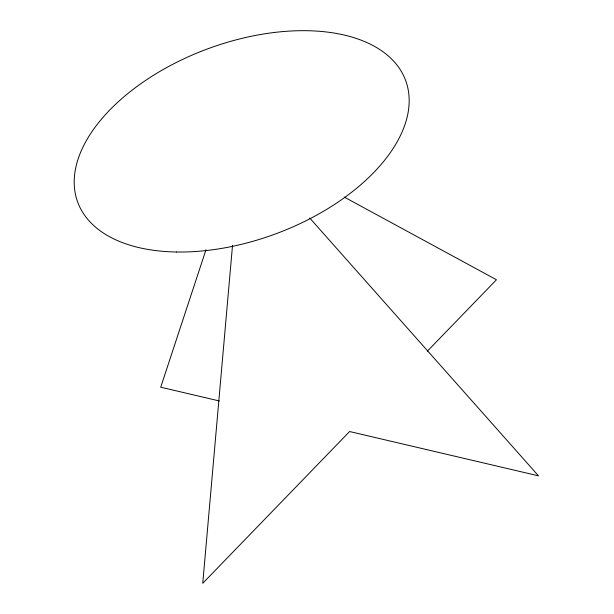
<?xml version="1.0" encoding="UTF-8"?>
<svg xmlns="http://www.w3.org/2000/svg" width="614" height="614" viewBox="0 0 614 614"><rect width="100%" height="100%" fill="white"/><g stroke="black" fill="none" stroke-linecap="round" stroke-linejoin="round"><path stroke-width="0.92" d="M232.522 245.393L202.75 583.3L349.604 431.527L538.493 475.842L309.694 217.993M205.997 249.714L160.714 387.211L219.336 400.965M427.352 351.177L496.457 279.754L344.27 197.079M176.617 252.001A174.89 98.555 -20.4 0 0 407.873 88.163A174.89 98.555 -20.4 0 0 140.575 83.888A174.89 98.555 -20.4 0 0 176.617 252.001"/></g></svg>
